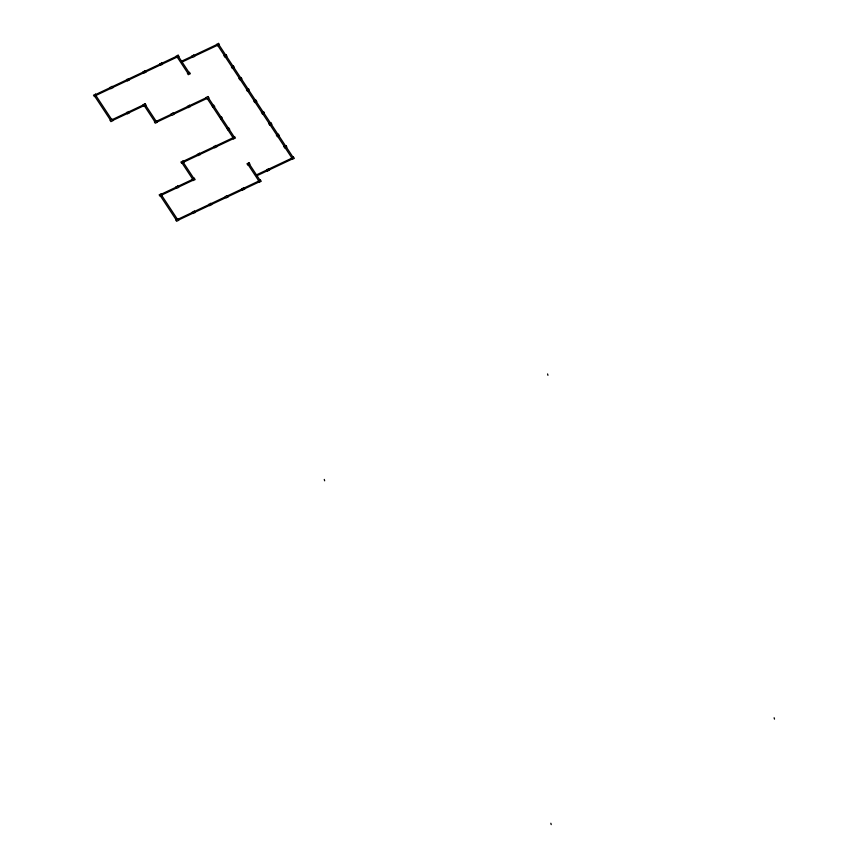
<?xml version="1.0" encoding="UTF-8"?>
<svg xmlns="http://www.w3.org/2000/svg" width="868" height="868" viewBox="0 0 868 868"><rect width="100%" height="100%" fill="white"/><g stroke="black" fill="none" stroke-linecap="round" stroke-linejoin="round"><path stroke-width="1.3" d="M95.74 94.482L110.193 87.657M112.265 86.681L126.717 79.856M128.779 78.88L143.231 72.055M145.292 71.078L159.745 64.254M161.806 63.277L176.258 56.453M96.261 95.274L110.713 88.449M112.786 87.473L127.238 80.648M129.299 79.672L143.752 72.847M145.813 71.87L160.265 65.046M162.327 64.069L176.779 57.245M181.575 61.216L191.893 56.344M193.955 55.368L216.664 44.637M182.096 62.008L192.414 57.136M194.475 56.16L217.195 45.429M112.287 119.6L126.739 112.764L127.27 113.567L112.818 120.392M128.811 111.798L143.263 104.963M129.332 112.59L143.784 105.755M156.641 121.173L171.094 114.348M173.166 113.372L187.618 106.547M189.68 105.57L206.193 97.769M157.162 121.965L171.614 115.14M173.687 114.164L188.139 107.339M190.201 106.363L206.714 98.561M212.183 106.026L213.832 105.245L214.7 106.569L213.051 107.35M219.669 117.397L221.318 116.616L222.197 117.939L220.537 118.721M227.156 128.757L228.816 127.987L229.684 129.299L228.034 130.081M183.115 161.35L197.568 154.526M199.64 153.549L214.092 146.725M216.154 145.748L232.667 137.947M183.647 162.142L198.099 155.318M200.161 154.341L214.613 147.517M216.674 146.54L233.188 138.739M161.405 194.139L175.857 187.314L176.388 188.096L161.936 194.931M177.929 186.338L192.381 179.502M178.45 187.13L192.902 180.294M256.472 174.88L266.791 169.998M268.852 169.032L291.561 158.302M256.993 175.672L267.311 170.801M269.373 169.824L292.082 159.094M177.962 219.246L192.403 212.421M194.475 211.445L208.928 204.62M210.989 203.644L225.441 196.819M227.503 195.843L241.955 189.018M244.017 188.041L258.469 181.206M178.482 220.038L192.935 213.213M194.996 212.237L209.448 205.412M211.51 204.436L225.962 197.611M228.024 196.635L242.476 189.81M244.548 188.833L259 181.998M219.018 44.919L225.637 54.966M226.505 56.279L233.123 66.326M233.991 67.65L240.61 77.697M241.488 79.01L248.107 89.057M248.932 90.402L255.55 100.449M256.418 101.773L263.037 111.809M263.959 113.111L270.577 123.158M271.445 124.482L278.064 134.518M278.932 135.842L285.55 145.889M286.418 147.213L293.048 157.249M217.781 45.505L224.4 55.541M225.268 56.865L231.886 66.912M232.754 68.236L239.373 78.283M240.252 79.596L246.87 89.643M262.711 113.697L269.33 123.744M270.208 125.068L276.827 135.104M277.695 136.428L284.313 146.475M285.181 147.799L291.8 157.835M247.695 90.988L254.313 101.035M255.181 102.359L261.8 112.395M208.537 98.041L213.419 105.44M214.287 106.764L220.906 116.811M221.785 118.135L228.403 128.171M229.271 129.495L234.143 136.894M207.3 98.627L232.906 137.48M178.613 56.724L189.061 72.587M249.496 164.302L259.955 180.164M177.376 57.31L187.824 73.172M248.259 164.887L258.707 180.75M145.607 105.245L156.056 121.108M183.408 162.598L193.857 178.461M144.37 105.831L154.819 121.694M182.161 163.184L192.62 179.047M96.022 95.74L111.701 119.524M161.698 195.387L177.365 219.181M94.786 96.326L110.464 120.109M160.45 195.973L176.128 219.767M774.137 717.76L774.495 719.116M547.578 373.956L547.936 375.312M550.844 823.255L551.202 824.6M324.285 479.44L324.643 480.796M95.567 94.221L93.505 95.198L94.373 96.522L96.446 95.545L95.567 94.221M112.091 86.42L110.019 87.397L110.887 88.72L112.959 87.744L112.091 86.42M128.605 78.619L126.533 79.596L127.412 80.908L129.473 79.943L128.605 78.619M145.119 70.818L143.057 71.794L143.925 73.107L145.987 72.131L145.119 70.818M161.632 63.017L159.571 63.982L160.439 65.306L162.511 64.33L161.632 63.017M178.146 55.205L176.085 56.181L176.953 57.505L179.025 56.529L178.146 55.205M193.781 55.107L191.719 56.084L192.588 57.396L194.649 56.42L193.781 55.107M218.562 43.4L216.49 44.377L217.369 45.7L219.43 44.724L218.562 43.4M226.049 54.771L223.987 55.736L224.855 57.06L226.917 56.084L226.049 54.771M189.474 72.391L187.412 73.368L188.28 74.691L190.342 73.715L189.474 72.391M112.113 119.328L110.052 120.305L110.92 121.628L112.992 120.652L112.113 119.328M128.638 111.527L126.565 112.504L127.444 113.827L129.506 112.851L128.638 111.527M145.151 103.726L143.09 104.703L143.958 106.026L146.019 105.05L145.151 103.726M233.535 66.131L231.474 67.107L232.342 68.431L234.403 67.454L233.535 66.131M241.022 77.502L238.96 78.478L239.828 79.791L241.901 78.814L241.022 77.502M156.468 120.912L154.406 121.889L155.274 123.202L157.347 122.225L156.468 120.912M172.992 113.1L170.92 114.077L171.788 115.401L173.86 114.424L172.992 113.1M189.506 105.299L187.434 106.276L188.313 107.599L190.374 106.623L189.506 105.299M208.081 96.522L206.02 97.498L206.888 98.822L208.96 97.845L208.081 96.522M248.519 88.862L246.447 89.838L247.326 91.162L249.387 90.185L248.519 88.862M255.962 100.254L253.901 101.23L254.769 102.543L256.83 101.567L255.962 100.254M263.492 111.592L261.431 112.569L262.299 113.892L264.371 112.916L263.492 111.592M182.942 161.09L180.88 162.066L181.748 163.379L183.821 162.403L182.942 161.09M199.466 153.289L197.394 154.254L198.273 155.578L200.334 154.602L199.466 153.289M215.98 145.477L213.919 146.453L214.787 147.777L216.848 146.8L215.98 145.477M234.555 136.699L232.494 137.676L233.362 138.999L235.434 138.023L234.555 136.699M270.99 122.963L268.917 123.94L269.796 125.263L271.858 124.287L270.99 122.963M278.476 134.323L276.415 135.299L277.283 136.623L279.344 135.647L278.476 134.323M161.231 193.868L159.169 194.844L160.037 196.168L162.11 195.191L161.231 193.868M177.756 186.067L175.683 187.043L176.562 188.367L178.624 187.39L177.756 186.067M194.269 178.266L192.208 179.242L193.076 180.566L195.137 179.589L194.269 178.266M249.04 162.793L246.979 163.77L247.847 165.083L249.908 164.106L249.04 162.793M285.963 145.694L283.901 146.67L284.769 147.994L286.841 147.017L285.963 145.694M268.679 168.761L266.617 169.737L267.485 171.061L269.547 170.085L268.679 168.761M293.46 157.065L291.388 158.03L292.266 159.354L294.328 158.377L293.46 157.065M177.777 218.986L175.716 219.962L176.584 221.275L178.656 220.309L177.777 218.986M194.302 211.184L192.229 212.15L193.108 213.474L195.17 212.497L194.302 211.184M210.816 203.372L208.754 204.349L209.622 205.673L211.683 204.696L210.816 203.372M227.329 195.571L225.268 196.548L226.136 197.871L228.197 196.895L227.329 195.571M243.843 187.77L241.781 188.747L242.649 190.07L244.722 189.094L243.843 187.77M260.367 179.969L258.295 180.945L259.174 182.269L261.235 181.293L260.367 179.969"/></g></svg>
